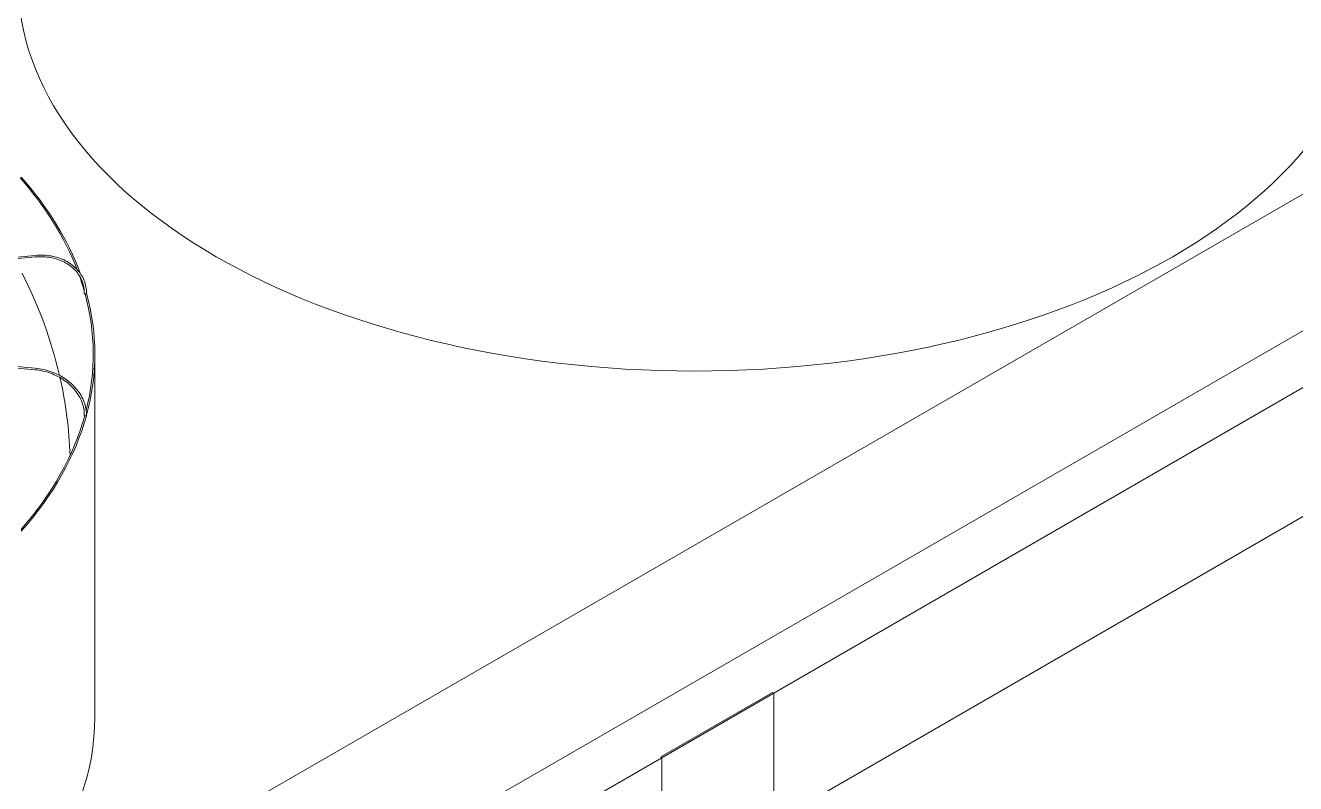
# Model space of a CAD drawing. Header units: millimetres. Extents: x -312439 to 477422, y -331570 to 212570.
# Drawn here: x 362298 to 364267, y 95056 to 96232 of the extents above; entities that cross this region are included whole.
import ezdxf

# ---------------------------------------------------------------- set-up
doc = ezdxf.new("R2010")
doc.units = ezdxf.units.MM

msp = doc.modelspace()

# ---------------------------------------------------------------- linework, layer by layer
at = {"color": 3, "linetype": 'Continuous', "lineweight": 0, "extrusion": (-1.11022e-16, 0.816497, 0.57735)}
for p, q in [((359295.396, 92792.959), (375581.415, 102195.696)), ((367178.598, 97644.327), (359037.321, 92943.959)), ((367360.463, 97537.327), (359220.918, 92837.959)), ((367438.406, 97294.327), (359297.128, 92593.959)), ((361459.793, 95797.012), (362312.881, 95875.021)), ((362313.104, 95872.582), (361460.25, 95794.594)), ((362312.881, 95697.591), (361458.723, 95775.698)), ((361459.446, 95778.092), (362313.104, 95700.031)), ((362405.368, 95158.835), (362405.368, 95721.724)), ((363456.279, 95197.245), (363283.073, 95097.245)), ((363458.011, 95196.245), (363456.279, 95197.245)), ((363458.011, 95196.245), (363458.011, 91004.431)), ((363283.073, 95097.245), (363284.806, 95096.245)), ((363284.806, 95096.245), (363284.806, 90904.431))]:
    msp.add_line(p, q, dxfattribs=at)
at = {"color": 3, "linetype": 'Continuous', "lineweight": 0}
for centre, major_axis, ratio, start_param, end_param in [((363335.135, 96301.143), (-1048.768, 0), 0.57735027, 0, 3.14159265), ((361356.6, 95721.724), (-1046.319, 0), 0.57735027, 3.3609423, 3.61148113), ((361356.6, 95721.724), (-1048.768, 0), 0.57735027, 3.35086888, 3.61231471), ((361356.695, 95553.969), (1010.388, -32.497), 0.79709982, 0.20844184, 0.41264052), ((361356.6, 95721.724), (-1046.319, 0), 0.57735027, 3.30554955, 3.34466555), ((362390.209, 95816.03), (-1.225, 0.023), 0.57529521, 0, 0.1678974), ((362390.209, 95816.03), (-1.225, 0.023), 0.57529521, 0.1678974, 1.73869372), ((361356.6, 95721.724), (-1046.319, 0), 0.57735027, 2.9973499, 3.29716571), ((362391.418, 95816.14), (-1.225, 0), 0.57735027, 1.20431179, 3.14159265), ((361356.6, 95721.724), (-1048.768, 0), 0.57735027, 2.98561554, 3.29783032), ((361356.695, 95553.969), (1010.388, -32.497), 0.79709982, 0.05380476, 0.20420122), ((361356.6, 95721.724), (-1046.319, 0), 0.57735027, 2.6752935, 2.98289949), ((361356.6, 95721.724), (-1048.768, 0), 0.57735027, 2.67086857, 2.98332964), ((362390.209, 95626.917), (-1.225, 0.023), 0.57926583, 0, 1.42460911), ((362391.418, 95626.807), (-1.225, 0), 0.57735027, 0.89015252, 3.14159265), ((361356.6, 95158.835), (-1048.768, 0), 0.57735027, 0, 3.14159265)]:
    msp.add_ellipse(centre, major_axis=major_axis, ratio=ratio, start_param=start_param, end_param=end_param, dxfattribs=at)
for points, knots in [([(362392.643, 95816.14), (362392.643, 95823.085), (362391.312, 95829.915), (362386.117, 95842.658), (362382.254, 95848.568), (362372.397, 95858.882), (362366.405, 95863.285), (362352.887, 95870.168), (362345.364, 95872.647), (362329.518, 95875.454), (362321.198, 95875.782), (362312.881, 95875.021)], [4.71238898, 4.71238898, 4.71238898, 4.71238898, 5.02654825, 5.02654825, 5.34070751, 5.34070751, 5.65486678, 5.65486678, 5.96902604, 5.96902604, 6.28318531, 6.28318531, 6.28318531, 6.28318531]), ([(362313.104, 95872.582), (362321.165, 95873.319), (362329.221, 95872.989), (362344.514, 95870.237), (362351.748, 95867.814), (362364.671, 95861.132), (362370.358, 95856.874), (362379.633, 95846.96), (362383.22, 95841.306), (362387.957, 95829.155), (362389.108, 95822.659), (362388.984, 95816.053)], [6.28318531, 6.28318531, 6.28318531, 6.28318531, 6.60045335, 6.60045335, 6.91772139, 6.91772139, 7.23498943, 7.23498943, 7.55225747, 7.55225747, 7.86952551, 7.86952551, 7.86952551, 7.86952551]), ([(362312.881, 95697.591), (362320.942, 95696.854), (362329.006, 95695.051), (362344.328, 95689.49), (362351.583, 95685.735), (362364.556, 95676.654), (362370.272, 95671.331), (362379.594, 95659.66), (362383.2, 95653.315), (362387.957, 95640.245), (362389.108, 95633.522), (362388.984, 95626.94)], [0, 0, 0, 0, 0.31726804, 0.31726804, 0.63453608, 0.63453608, 0.95180412, 0.95180412, 1.26907216, 1.26907216, 1.5863402, 1.5863402, 1.5863402, 1.5863402]), ([(362392.643, 95626.807), (362392.643, 95633.751), (362391.313, 95640.807), (362386.138, 95654.446), (362382.295, 95661.028), (362372.486, 95673.086), (362366.521, 95678.56), (362353.053, 95687.881), (362345.551, 95691.727), (362329.734, 95697.422), (362321.421, 95699.27), (362313.104, 95700.031)], [4.71238898, 4.71238898, 4.71238898, 4.71238898, 5.02654825, 5.02654825, 5.34070751, 5.34070751, 5.65486678, 5.65486678, 5.96902604, 5.96902604, 6.28318531, 6.28318531, 6.28318531, 6.28318531])]:
    msp.add_open_spline(points, degree=3, knots=knots, dxfattribs=at)

doc.saveas('drawing.dxf')
